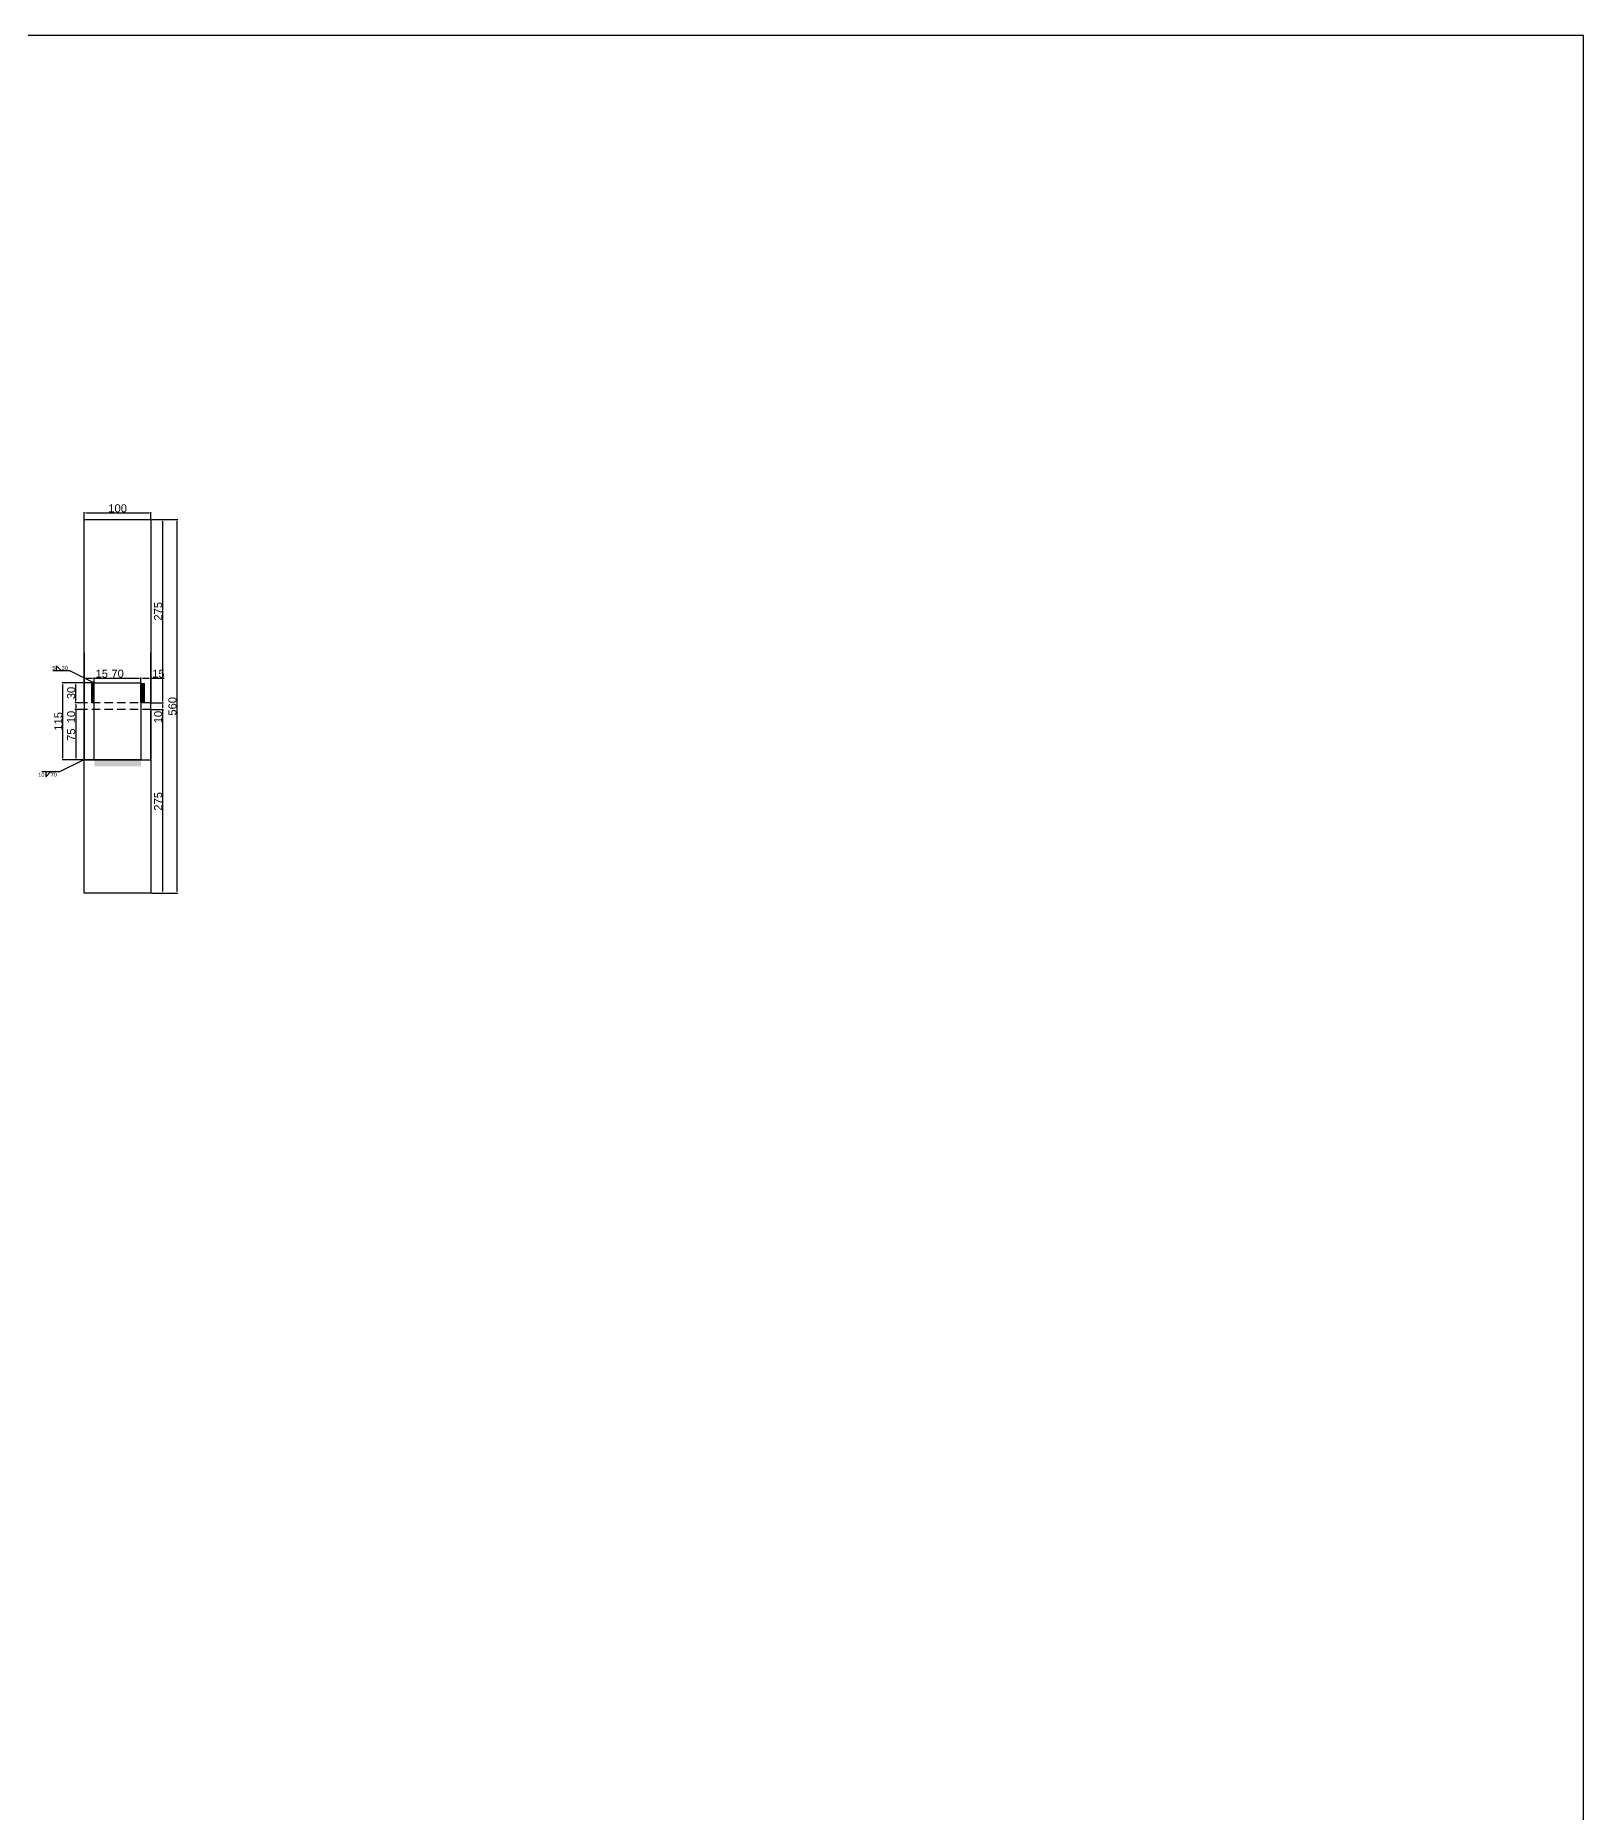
# Model space of a CAD drawing. Header units: millimetres. Extents: x 1455 to 24185, y -7314 to 4772.
# Drawn here: x 8546 to 10867, y -4376 to -1711 of the extents above; entities that cross this region are included whole.
import ezdxf

# ---------------------------------------------------------------- set-up
doc = ezdxf.new("R2010")
doc.units = ezdxf.units.MM
doc.linetypes.add('DASHED', pattern=[19.05, 12.7, -6.35])
doc.layers.add('尺寸标注', color=6, linetype='Continuous')
doc.layers.add('焊缝', color=250, linetype='Continuous')
doc.styles.get("Standard").update_dxf_attribs({"font": 'arial.ttf'})
doc.dimstyles.new('ISO-25-JHF', dxfattribs={"dimtxt": 12, "dimasz": 2.5, "dimexe": 1.25, "dimexo": 0.625, "dimtad": 1, "dimtxsty": 'Standard', "dimcen": 2.5, "dimadec": 0, "dimazin": 0, "dimtfac": 1, "dimtmove": 0, "dimatfit": 3, "dimfxl": 1, "dimarcsym": 0})

# ---------------------------------------------------------------- blocks, each defined once
blk = doc.blocks.new('*D428')
at = {"layer": 'Defpoints', "color": 0, "transparency": 16777216}
for p in [(8618.9, -2437.4), (8718.9, -2427.3), (8718.9, -2437.4)]:
    blk.add_point(p, dxfattribs=at)
at = {"layer": '尺寸标注', "color": 0, "lineweight": -2, "transparency": 16777216}
for p, q in [((8618.9, -2436.8), (8618.9, -2426)), ((8621.4, -2427.3), (8716.4, -2427.3)), ((8718.9, -2436.8), (8718.9, -2426))]:
    blk.add_line(p, q, dxfattribs=at)
at = {"layer": '尺寸标注', "color": 0, "transparency": 16777216}
for points in [[(8621.4, -2426.8), (8621.4, -2427.7), (8618.9, -2427.3)], [(8716.4, -2426.8), (8716.4, -2427.7), (8718.9, -2427.3)]]:
    blk.add_solid(points, dxfattribs=at)
at = {"layer": '尺寸标注', "color": 0, "transparency": 16777216, "insert": (8668.9, -2420.5), "char_height": 12, "attachment_point": 5}
blk.add_mtext('100', dxfattribs=at)
blk = doc.blocks.new('*D429')
at = {"layer": 'Defpoints', "color": 0, "transparency": 16777216}
for p in [(8718.9, -2437.4), (8718.9, -2712.4), (8736.4, -2712.4)]:
    blk.add_point(p, dxfattribs=at)
at = {"layer": '尺寸标注', "color": 0, "lineweight": -2, "transparency": 16777216}
for p, q in [((8719.6, -2437.4), (8737.7, -2437.4)), ((8736.4, -2439.9), (8736.4, -2709.9)), ((8719.6, -2712.4), (8737.7, -2712.4))]:
    blk.add_line(p, q, dxfattribs=at)
at = {"layer": '尺寸标注', "color": 0, "transparency": 16777216}
for points in [[(8736, -2439.9), (8736.8, -2439.9), (8736.4, -2437.4)], [(8736, -2709.9), (8736.8, -2709.9), (8736.4, -2712.4)]]:
    blk.add_solid(points, dxfattribs=at)
at = {"layer": '尺寸标注', "color": 0, "transparency": 16777216, "insert": (8729.7, -2574.9), "char_height": 12, "attachment_point": 5, "rotation": 90}
blk.add_mtext('275', dxfattribs=at)
blk = doc.blocks.new('*D430')
at = {"layer": 'Defpoints', "color": 0, "transparency": 16777216}
for p in [(8718.9, -2712.4), (8718.9, -2722.4), (8736.4, -2722.4)]:
    blk.add_point(p, dxfattribs=at)
at = {"layer": '尺寸标注', "color": 0, "lineweight": -2, "transparency": 16777216}
for p, q in [((8719.6, -2712.4), (8737.7, -2712.4)), ((8736.4, -2714.9), (8736.4, -2719.9)), ((8719.6, -2722.4), (8737.7, -2722.4)), ((8736.4, -2722.4), (8736.4, -2742.2))]:
    blk.add_line(p, q, dxfattribs=at)
at = {"layer": '尺寸标注', "color": 0, "transparency": 16777216}
for points in [[(8736, -2714.9), (8736.8, -2714.9), (8736.4, -2712.4)], [(8736, -2719.9), (8736.8, -2719.9), (8736.4, -2722.4)]]:
    blk.add_solid(points, dxfattribs=at)
at = {"layer": '尺寸标注', "color": 0, "transparency": 16777216, "insert": (8729.7, -2733.5), "char_height": 12, "attachment_point": 5, "rotation": 90}
blk.add_mtext('10', dxfattribs=at)
blk = doc.blocks.new('*D431')
at = {"layer": 'Defpoints', "color": 0, "transparency": 16777216}
for p in [(8718.9, -2722.4), (8718.9, -2997.4), (8736.4, -2997.4)]:
    blk.add_point(p, dxfattribs=at)
at = {"layer": '尺寸标注', "color": 0, "lineweight": -2, "transparency": 16777216}
for p, q in [((8719.6, -2722.4), (8737.7, -2722.4)), ((8736.4, -2724.9), (8736.4, -2994.9)), ((8719.6, -2997.4), (8737.7, -2997.4))]:
    blk.add_line(p, q, dxfattribs=at)
at = {"layer": '尺寸标注', "color": 0, "transparency": 16777216}
for points in [[(8736, -2724.9), (8736.8, -2724.9), (8736.4, -2722.4)], [(8736, -2994.9), (8736.8, -2994.9), (8736.4, -2997.4)]]:
    blk.add_solid(points, dxfattribs=at)
at = {"layer": '尺寸标注', "color": 0, "transparency": 16777216, "insert": (8729.7, -2859.9), "char_height": 12, "attachment_point": 5, "rotation": 90}
blk.add_mtext('275', dxfattribs=at)
blk = doc.blocks.new('*D329')
at = {"layer": 'Defpoints', "color": 0, "transparency": 16777216}
for p in [(8718.9, -2437.4), (8718.9, -2997.4), (8757.9, -2997.4)]:
    blk.add_point(p, dxfattribs=at)
at = {"layer": '尺寸标注', "color": 0, "lineweight": -2, "transparency": 16777216}
for p, q in [((8719.6, -2437.4), (8759.1, -2437.4)), ((8757.9, -2439.9), (8757.9, -2994.9)), ((8719.6, -2997.4), (8759.1, -2997.4))]:
    blk.add_line(p, q, dxfattribs=at)
at = {"layer": '尺寸标注', "color": 0, "transparency": 16777216}
for points in [[(8757.5, -2439.9), (8758.3, -2439.9), (8757.9, -2437.4)], [(8757.5, -2994.9), (8758.3, -2994.9), (8757.9, -2997.4)]]:
    blk.add_solid(points, dxfattribs=at)
at = {"layer": '尺寸标注', "color": 0, "transparency": 16777216, "insert": (8751.1, -2717.4), "char_height": 12, "attachment_point": 5, "rotation": 90}
blk.add_mtext('560', dxfattribs=at)
blk = doc.blocks.new('*D438')
at = {"layer": 'Defpoints', "color": 0, "transparency": 16777216}
for p in [(8586.8, -2682.4), (8633.9, -2682.4), (8633.9, -2797.4)]:
    blk.add_point(p, dxfattribs=at)
at = {"layer": '尺寸标注', "color": 0, "lineweight": -2, "transparency": 16777216}
for p, q in [((8633.3, -2682.4), (8585.5, -2682.4)), ((8586.8, -2794.9), (8586.8, -2684.9)), ((8633.3, -2797.4), (8585.5, -2797.4))]:
    blk.add_line(p, q, dxfattribs=at)
at = {"layer": '尺寸标注', "color": 0, "transparency": 16777216}
for points in [[(8586.4, -2684.9), (8587.2, -2684.9), (8586.8, -2682.4)], [(8586.4, -2794.9), (8587.2, -2794.9), (8586.8, -2797.4)]]:
    blk.add_solid(points, dxfattribs=at)
at = {"layer": '尺寸标注', "color": 0, "transparency": 16777216, "insert": (8580, -2739.9), "char_height": 12, "attachment_point": 5, "rotation": 90}
blk.add_mtext('115', dxfattribs=at)
blk = doc.blocks.new('*D331')
at = {"layer": 'Defpoints', "color": 0, "transparency": 16777216}
for p in [(8606, -2682.4), (8618.9, -2682.4), (8618.9, -2712.4)]:
    blk.add_point(p, dxfattribs=at)
at = {"layer": '尺寸标注', "color": 0, "lineweight": -2, "transparency": 16777216}
for p, q in [((8618.3, -2682.4), (8604.7, -2682.4)), ((8606, -2709.9), (8606, -2684.9)), ((8618.3, -2712.4), (8604.7, -2712.4))]:
    blk.add_line(p, q, dxfattribs=at)
at = {"layer": '尺寸标注', "color": 0, "transparency": 16777216}
for points in [[(8605.6, -2684.9), (8606.4, -2684.9), (8606, -2682.4)], [(8605.6, -2709.9), (8606.4, -2709.9), (8606, -2712.4)]]:
    blk.add_solid(points, dxfattribs=at)
at = {"layer": '尺寸标注', "color": 0, "transparency": 16777216, "insert": (8599.2, -2697.4), "char_height": 12, "attachment_point": 5, "rotation": 90}
blk.add_mtext('30', dxfattribs=at)
blk = doc.blocks.new('*D439')
at = {"layer": 'Defpoints', "color": 0, "transparency": 16777216}
for p in [(8618.9, -2682.4), (8633.9, -2675.2), (8633.9, -2682.4)]:
    blk.add_point(p, dxfattribs=at)
at = {"layer": '尺寸标注', "color": 0, "lineweight": -2, "transparency": 16777216}
for p, q in [((8618.9, -2681.8), (8618.9, -2674)), ((8621.4, -2675.2), (8631.4, -2675.2)), ((8633.9, -2681.8), (8633.9, -2674)), ((8633.9, -2675.2), (8653.8, -2675.2))]:
    blk.add_line(p, q, dxfattribs=at)
at = {"layer": '尺寸标注', "color": 0, "transparency": 16777216}
for points in [[(8621.4, -2674.8), (8621.4, -2675.6), (8618.9, -2675.2)], [(8631.4, -2674.8), (8631.4, -2675.6), (8633.9, -2675.2)]]:
    blk.add_solid(points, dxfattribs=at)
at = {"layer": '尺寸标注', "color": 0, "transparency": 16777216, "insert": (8645.1, -2668.5), "char_height": 12, "attachment_point": 5}
blk.add_mtext('15', dxfattribs=at)
blk = doc.blocks.new('*D440')
at = {"layer": 'Defpoints', "color": 0, "transparency": 16777216}
for p in [(8633.9, -2682.4), (8703.9, -2675.2), (8703.9, -2682.4)]:
    blk.add_point(p, dxfattribs=at)
at = {"layer": '尺寸标注', "color": 0, "lineweight": -2, "transparency": 16777216}
for p, q in [((8633.9, -2681.8), (8633.9, -2674)), ((8636.4, -2675.2), (8701.4, -2675.2)), ((8703.9, -2681.8), (8703.9, -2674))]:
    blk.add_line(p, q, dxfattribs=at)
at = {"layer": '尺寸标注', "color": 0, "transparency": 16777216}
for points in [[(8636.4, -2674.8), (8636.4, -2675.6), (8633.9, -2675.2)], [(8701.4, -2674.8), (8701.4, -2675.6), (8703.9, -2675.2)]]:
    blk.add_solid(points, dxfattribs=at)
at = {"layer": '尺寸标注', "color": 0, "transparency": 16777216, "insert": (8668.9, -2668.5), "char_height": 12, "attachment_point": 5}
blk.add_mtext('70', dxfattribs=at)
blk = doc.blocks.new('*D441')
at = {"layer": 'Defpoints', "color": 0, "transparency": 16777216}
for p in [(8703.9, -2682.4), (8718.9, -2675.2), (8718.9, -2682.4)]:
    blk.add_point(p, dxfattribs=at)
at = {"layer": '尺寸标注', "color": 0, "lineweight": -2, "transparency": 16777216}
for p, q in [((8703.9, -2681.8), (8703.9, -2674)), ((8706.4, -2675.2), (8716.4, -2675.2)), ((8718.9, -2681.8), (8718.9, -2674)), ((8718.9, -2675.2), (8738.8, -2675.2))]:
    blk.add_line(p, q, dxfattribs=at)
at = {"layer": '尺寸标注', "color": 0, "transparency": 16777216}
for points in [[(8706.4, -2674.8), (8706.4, -2675.6), (8703.9, -2675.2)], [(8716.4, -2674.8), (8716.4, -2675.6), (8718.9, -2675.2)]]:
    blk.add_solid(points, dxfattribs=at)
at = {"layer": '尺寸标注', "color": 0, "transparency": 16777216, "insert": (8730.1, -2668.5), "char_height": 12, "attachment_point": 5}
blk.add_mtext('15', dxfattribs=at)
blk = doc.blocks.new('*D442')
at = {"layer": 'Defpoints', "color": 0, "transparency": 16777216}
for p in [(8618.9, -2712.4), (8606, -2722.4), (8618.9, -2722.4)]:
    blk.add_point(p, dxfattribs=at)
at = {"layer": '尺寸标注', "color": 0, "lineweight": -2, "transparency": 16777216}
for p, q in [((8618.3, -2712.4), (8604.7, -2712.4)), ((8606, -2714.9), (8606, -2719.9)), ((8618.3, -2722.4), (8604.7, -2722.4)), ((8606, -2722.4), (8606, -2742.2))]:
    blk.add_line(p, q, dxfattribs=at)
at = {"layer": '尺寸标注', "color": 0, "transparency": 16777216}
for points in [[(8605.6, -2714.9), (8606.4, -2714.9), (8606, -2712.4)], [(8605.6, -2719.9), (8606.4, -2719.9), (8606, -2722.4)]]:
    blk.add_solid(points, dxfattribs=at)
at = {"layer": '尺寸标注', "color": 0, "transparency": 16777216, "insert": (8599.2, -2733.5), "char_height": 12, "attachment_point": 5, "rotation": 90}
blk.add_mtext('10', dxfattribs=at)
blk = doc.blocks.new('*D443')
at = {"layer": 'Defpoints', "color": 0, "transparency": 16777216}
for p in [(8618.9, -2722.4), (8606, -2797.4), (8618.9, -2797.4)]:
    blk.add_point(p, dxfattribs=at)
at = {"layer": '尺寸标注', "color": 0, "lineweight": -2, "transparency": 16777216}
for p, q in [((8618.3, -2722.4), (8604.7, -2722.4)), ((8606, -2724.9), (8606, -2794.9)), ((8618.3, -2797.4), (8604.7, -2797.4))]:
    blk.add_line(p, q, dxfattribs=at)
at = {"layer": '尺寸标注', "color": 0, "transparency": 16777216}
for points in [[(8605.6, -2724.9), (8606.4, -2724.9), (8606, -2722.4)], [(8605.6, -2794.9), (8606.4, -2794.9), (8606, -2797.4)]]:
    blk.add_solid(points, dxfattribs=at)
at = {"layer": '尺寸标注', "color": 0, "transparency": 16777216, "insert": (8599.3, -2759.9), "char_height": 12, "attachment_point": 5, "rotation": 90}
blk.add_mtext('75', dxfattribs=at)

msp = doc.modelspace()

# ---------------------------------------------------------------- hatches: boundary and pattern name
at = {"layer": '焊缝'}
h = msp.add_hatch(color=250, dxfattribs=at)
h.dxf.hatch_style = 1
h.paths.add_polyline_path([(8633.946, -2682.404), (8628.946, -2682.404), (8628.946, -2712.404), (8633.946, -2712.404)])
h = msp.add_hatch(color=250, dxfattribs=at)
h.dxf.hatch_style = 1
h.paths.add_polyline_path([(8703.946, -2682.404), (8708.946, -2682.425), (8708.946, -2712.404), (8703.946, -2712.404)])
h = msp.add_hatch(color=250, dxfattribs=at)
h.dxf.hatch_style = 1
h.paths.add_polyline_path([(8633.946, -2807.404), (8633.946, -2797.404), (8703.946, -2797.404), (8703.946, -2807.404)])

# ---------------------------------------------------------------- linework, layer by layer
for p, q in [((10867.167, -1711.416), (1454.651, -1711.416)), ((10867.167, -7041.151), (10867.167, -1711.416)), ((8618.946, -2437.404), (8718.946, -2437.404)), ((8618.946, -2712.404), (8618.946, -2437.404)), ((8718.946, -2437.404), (8718.946, -2712.404)), ((8618.946, -2637.404), (8618.946, -2797.404)), ((8718.946, -2797.404), (8718.946, -2637.404)), ((8633.946, -2682.404), (8703.946, -2682.404)), ((8633.946, -2797.404), (8633.946, -2682.404)), ((8633.946, -2682.404), (8703.946, -2682.404)), ((8703.946, -2682.404), (8703.946, -2797.404)), ((8618.946, -2997.404), (8618.946, -2722.404)), ((8718.946, -2722.404), (8718.946, -2997.404)), ((8618.946, -2797.404), (8718.946, -2797.404)), ((8703.946, -2797.404), (8633.946, -2797.404)), ((8718.946, -2997.404), (8618.946, -2997.404))]:
    msp.add_line(p, q)
at = {"linetype": 'DASHED'}
for p, q in [((8718.946, -2712.404), (8618.946, -2712.404)), ((8718.946, -2722.404), (8618.946, -2722.404))]:
    msp.add_line(p, q, dxfattribs=at)
at = {"layer": '尺寸标注'}
for p, q in [((8597.554, -2664.214), (8571.792, -2664.214)), ((8577.441, -2664.214), (8577.441, -2656.45)), ((8577.441, -2656.45), (8584.673, -2664.214)), ((8597.554, -2664.214), (8633.946, -2682.404)), ((8581.241, -2815.594), (8617.632, -2797.404)), ((8581.241, -2815.594), (8555.478, -2815.594)), ((8561.128, -2815.594), (8561.128, -2823.358)), ((8561.128, -2823.358), (8568.359, -2815.594))]:
    msp.add_line(p, q, dxfattribs=at)
at = {"layer": '焊缝'}
for p, q in [((8633.946, -2712.404), (8633.946, -2682.404)), ((8703.946, -2712.404), (8703.946, -2682.404)), ((8708.946, -2682.425), (8708.946, -2712.404)), ((8618.946, -2797.404), (8718.946, -2797.404))]:
    msp.add_line(p, q, dxfattribs=at)

# ---------------------------------------------------------------- texts
at = {"layer": '尺寸标注', "char_height": 6}
for s, insert, attachment_point in [('5    30', (8570.971, -2656.697), 1), ('\\pt0;10    70', (8549.786, -2823.111), 7)]:
    msp.add_mtext_dynamic_manual_height_columns(s, width=68.30832, gutter_width=12.5, heights=[0], dxfattribs=dict(at, insert=insert, attachment_point=attachment_point))

# ---------------------------------------------------------------- dimensions: what is measured, and where the dimension line sits
at = {"layer": '尺寸标注'}
for p1, p2, distance, picture, middle in [((8618.946, -2437.404), (8718.946, -2437.404), 10.138, '*D428', (8668.946, -2420.515)), ((8718.946, -2437.404), (8718.946, -2712.404), 17.478, '*D429', (8729.672, -2574.904)), ((8718.946, -2437.404), (8718.946, -2997.404), 38.931, '*D329', (8751.124, -2717.404)), ((8618.946, -2682.404), (8633.946, -2682.404), 7.173, '*D439', (8645.146, -2668.48)), ((8633.946, -2682.404), (8703.946, -2682.404), 7.173, '*D440', (8668.946, -2668.48)), ((8703.946, -2682.404), (8718.946, -2682.404), 7.173, '*D441', (8730.146, -2668.48)), ((8633.946, -2797.404), (8633.946, -2682.404), 47.158, '*D438', (8580.036, -2739.904)), ((8618.946, -2712.404), (8618.946, -2682.404), 12.951, '*D331', (8599.239, -2697.404)), ((8618.946, -2712.404), (8618.946, -2722.404), -12.951, '*D442', (8599.243, -2733.539)), ((8718.946, -2712.404), (8718.946, -2722.404), 17.478, '*D430', (8729.672, -2733.539)), ((8618.946, -2722.404), (8618.946, -2797.404), -12.951, '*D443', (8599.268, -2759.904)), ((8718.946, -2722.404), (8718.946, -2997.404), 17.478, '*D431', (8729.672, -2859.904))]:
    dim = msp.add_aligned_dim(p1=p1, p2=p2, distance=distance, dimstyle='ISO-25-JHF', dxfattribs=at)
    dim.commit()
    dim.dimension.update_dxf_attribs({"geometry": picture, "text_midpoint": middle})

doc.saveas('drawing.dxf')
